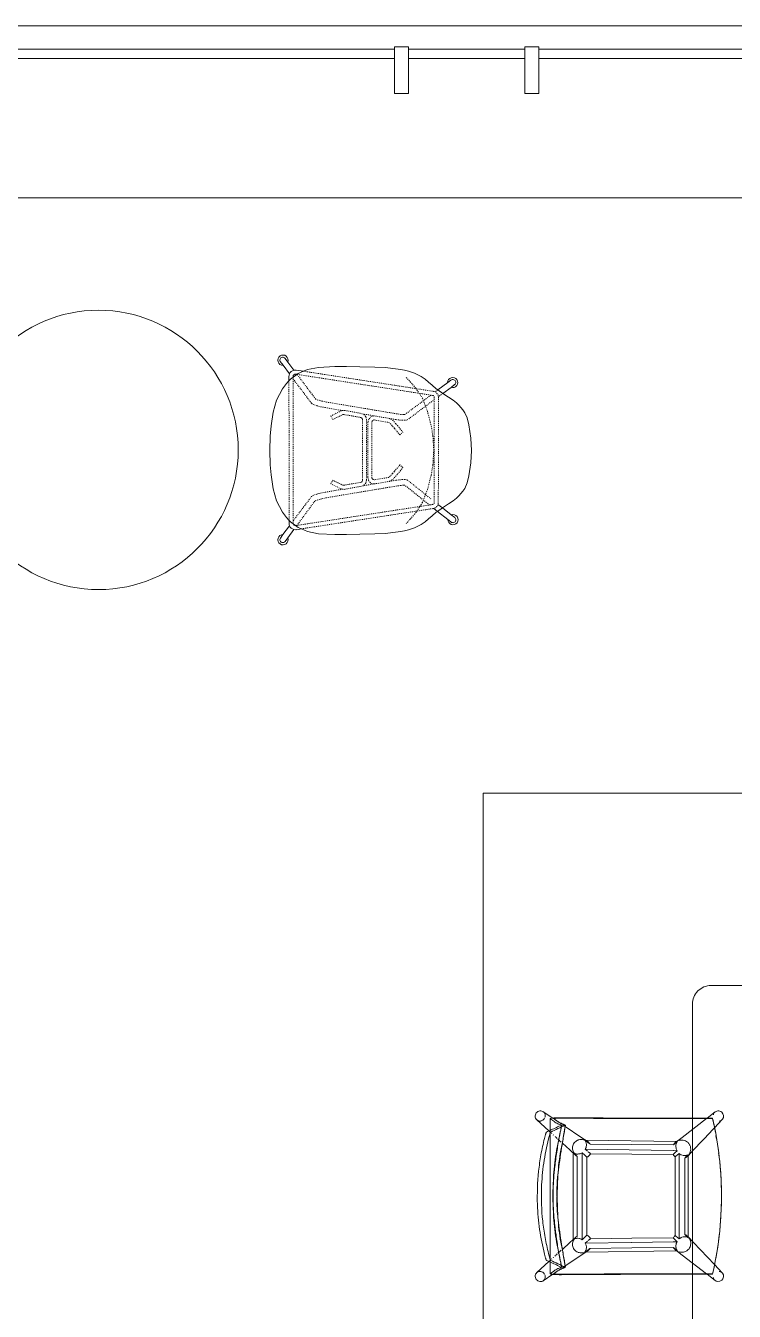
# Model space of a CAD drawing. Header units: inches. Extents: x -1180 to 2011, y -268 to 2143.
# Drawn here: x 75.3 to 151.4, y 2004.5 to 2142.6 of the extents above; entities that cross this region are included whole.
import ezdxf

# ---------------------------------------------------------------- set-up
doc = ezdxf.new("R2010")
doc.units = ezdxf.units.IN
doc.header["$MEASUREMENT"] = 0
doc.linetypes.add('Overhead', pattern=[0.15625, 0.09375, -0.0625])
for name, color, linetype, lineweight in [('A-GENM', 13, 'Continuous', 9), ('A-GLAZ-CURT', 52, 'Continuous', 9), ('A-GLAZ-CWMG', 51, 'Continuous', 13), ('A-WALL', 113, 'Continuous', 13), ('I-FURN', 30, 'Continuous', 9)]:
    doc.layers.add(name, color=color, linetype=linetype, lineweight=lineweight)

# ---------------------------------------------------------------- blocks, each defined once
blk = doc.blocks.new('System Panel - Glazed-4980341-6TH FLOOR POWER _ SIGNAL')
at = {"layer": 'A-GLAZ-CURT', "lineweight": 13}
for p, q in [((25.75, 1.75), (-25.75, 1.75)), ((-25.75, 1.75), (-25.75, 0.75)), ((25.75, 0.75), (25.75, 1.75)), ((-25.75, 0.75), (25.75, 0.75))]:
    blk.add_line(p, q, dxfattribs=at)
blk = doc.blocks.new('System Panel - Glazed-4980342-6TH FLOOR POWER _ SIGNAL')
at = {"layer": 'A-GLAZ-CURT', "lineweight": 13}
for p, q in [((6.25, 1.75), (-6.25, 1.75)), ((-6.25, 1.75), (-6.25, 0.75)), ((6.25, 0.75), (6.25, 1.75)), ((-6.25, 0.75), (6.25, 0.75))]:
    blk.add_line(p, q, dxfattribs=at)
blk = doc.blocks.new('Rectangular Mullion - 1_5_ x 2_5_ rectangular-4980335-6TH FLOOR POWER _ SIGNAL')
at = {"layer": 'A-GLAZ-CWMG', "lineweight": 20}
for p, q in [((-0.75, 3), (0.75, 3)), ((-0.75, -2), (-0.75, 3)), ((0.75, 3), (0.75, -2)), ((0.75, -2), (-0.75, -2))]:
    blk.add_line(p, q, dxfattribs=at)
blk = doc.blocks.new('HighTower_FourCast2_WOOD - HighTower_FourCast2_WOOD-V22-6TH FLOOR POWER _ SIGNAL')
at = {"layer": 'I-FURN'}
for p, q in [((-9.08, 8.78), (-8.39, 7.76)), ((-7.01, 8.16), (-8.2, 9.47)), ((-6.64, 8.53), (-6.21, 8.64)), ((6.21, 8.64), (6.64, 8.53)), ((8.2, 9.47), (7.01, 8.16)), ((8.39, 7.76), (9.08, 8.78)), ((-8.35, 7.69), (-8.31, 7.63)), ((-8.32, 8.04), (-7.07, 8.04)), ((-8.24, 7.54), (-8.21, 7.49)), ((-8.19, 7.45), (-8.14, 7.39)), ((-8.14, 7.38), (-8.07, 7.28)), ((-8.03, 7.21), (-7.99, 7.16)), ((-7.95, 7.09), (-7.89, 7)), ((-7.83, 6.92), (-7.78, 6.85)), ((-7.07, 8.04), (-6.89, 8.04)), ((-6.89, 8.02), (-7.01, 8.16)), ((-6.81, 8.04), (-6.76, 8.04)), ((-6.74, 7.86), (-6.78, 7.9)), ((-6.67, 8.04), (-6.01, 8.04)), ((-6.56, 7.66), (-6.61, 7.72)), ((-6.37, 7.46), (-6.43, 7.52)), ((-6.25, 7.32), (-6.34, 7.42)), ((-6.19, 7.26), (-6.24, 7.32)), ((-6, 7.05), (-6.13, 7.19)), ((-5.81, 6.84), (-5.96, 7.01)), ((-2.81, 7.14), (-2.53, 7.17)), ((-2.52, 7.17), (-2.25, 7.21)), ((-2.25, 7.62), (-2.32, 7.61)), ((2.32, 7.61), (2.25, 7.62)), ((2.25, 7.21), (2.52, 7.17)), ((2.53, 7.17), (2.81, 7.14)), ((5.96, 7.01), (5.81, 6.84)), ((6.13, 7.19), (5.99, 7.04)), ((6.24, 7.31), (6.19, 7.26)), ((6.33, 7.41), (6.25, 7.33)), ((6.42, 7.51), (6.37, 7.46)), ((6.61, 7.72), (6.56, 7.66)), ((6.78, 7.9), (6.74, 7.86)), ((6.76, 8.04), (6.81, 8.04)), ((6.95, 8.09), (6.89, 8.02)), ((6.89, 8.04), (6.95, 8.04)), ((7.01, 8.16), (6.96, 8.1)), ((6.97, 8.04), (7.07, 8.04)), ((7.07, 8.04), (8.32, 8.04)), ((7.78, 6.85), (7.83, 6.92)), ((7.89, 7), (7.95, 7.09)), ((7.99, 7.16), (8.03, 7.21)), ((8.07, 7.28), (8.14, 7.38)), ((8.14, 7.39), (8.19, 7.45)), ((8.21, 7.49), (8.24, 7.54)), ((8.31, 7.63), (8.35, 7.69)), ((-7.44, 6.83), (-7.63, 6.79)), ((-7.63, 6.39), (-7.63, 6.79)), ((-7.63, 6.79), (-7.63, 6.4)), ((-7.63, 6.62), (-7.49, 6.42)), ((-7.63, 6.39), (-7.36, 6.44)), ((-7.49, 6.42), (-6.37, 4.74)), ((-7.36, 6.44), (-7.1, 6.49)), ((-6.18, 6.65), (-6.01, 6.67)), ((-6, 6.68), (-5.53, 6.75)), ((-4.97, 5.91), (-5.71, 6.72)), ((-4.39, 5.28), (-4.97, 5.91)), ((-4.48, 5.36), (-4.67, 5.57)), ((4.67, 5.57), (-4.67, 5.57)), ((4.97, 5.91), (4.39, 5.28)), ((4.67, 5.57), (4.48, 5.36)), ((5.71, 6.72), (4.97, 5.91)), ((5.53, 6.75), (6.02, 6.67)), ((6.02, 6.67), (6.18, 6.65)), ((6.36, 4.73), (7.49, 6.42)), ((7.09, 6.49), (7.36, 6.44)), ((7.36, 6.44), (7.63, 6.39)), ((7.63, 6.79), (7.44, 6.83)), ((7.49, 6.42), (7.63, 6.62)), ((7.63, 6.79), (7.63, 6.39)), ((7.63, 6.4), (7.63, 6.79)), ((-6.37, 4.74), (-5.9, 4.05)), ((-6.02, 4.28), (-6.02, 4.22)), ((-6.02, 4.22), (-5.87, -5.55)), ((-4.97, -0.72), (-5.04, 4.27)), ((-5.04, 4.27), (-4.83, 4.01)), ((-4.67, 4.61), (4.67, 4.61)), ((-4.28, 5.13), (-4.44, 5.31)), ((-4.28, 5.13), (4.28, 5.13)), ((4.2, 4.08), (4.43, 4.34)), ((4.44, 5.31), (4.28, 5.13)), ((4.43, 4.34), (4.67, 4.61)), ((5.04, 4.27), (4.83, 4.01)), ((5.04, 4.27), (4.9, -5.18)), ((5.87, -5.55), (6.02, 4.22)), ((5.9, 4.05), (6.36, 4.73)), ((6.02, 4.22), (6.02, 4.28)), ((-5.61, 3.76), (-5.72, 3.91)), ((-4.77, 3.94), (-4.58, 3.7)), ((-4.57, 3.69), (-4.57, 3.7)), ((-4.57, 3.69), (-4.57, 3.69)), ((4.2, 4.08), (-4.2, 4.08)), ((4.57, 3.69), (4.57, 3.7)), ((4.57, 3.69), (4.57, 3.69)), ((4.77, 3.94), (4.58, 3.7)), ((5.61, 3.76), (5.72, 3.91)), ((-4.9, -5.18), (-4.97, -0.73)), ((-5.81, -5.46), (-6.32, -6.13)), ((-5.82, -5.57), (-5.69, -5.41)), ((-5.67, -5.38), (-5.51, -5.2)), ((-4.89, -5.61), (-4.9, -5.21)), ((-4.69, -5.39), (-4.89, -5.61)), ((-4.48, -5.18), (-4.69, -5.39)), ((-4.29, -5.46), (-4.58, -5.83)), ((-4.23, -5.39), (-4.29, -5.46)), ((-4.23, -5.39), (4.23, -5.39)), ((4.29, -5.46), (4.23, -5.39)), ((4.58, -5.83), (4.29, -5.46)), ((4.9, -5.22), (4.89, -5.61)), ((5.51, -5.2), (5.67, -5.38)), ((5.69, -5.41), (5.82, -5.57)), ((6.32, -6.13), (5.81, -5.46)), ((-6.32, -6.13), (-8.34, -8.77)), ((-5.87, -5.55), (-5.86, -5.62)), ((-5.86, -5.62), (-5.83, -5.57)), ((-4.98, -7.38), (-4.35, -6.78)), ((4.58, -5.83), (-4.58, -5.83)), ((-4.45, -6.8), (-4.36, -6.8)), ((-4.42, -6.76), (-4.27, -6.61)), ((-4.36, -6.8), (4.36, -6.8)), ((-4.26, -6.59), (-4.1, -6.42)), ((4.1, -6.42), (-4.1, -6.42)), ((4.1, -6.42), (4.26, -6.59)), ((4.27, -6.61), (4.42, -6.76)), ((4.35, -6.78), (4.98, -7.38)), ((4.36, -6.8), (4.45, -6.8)), ((5.83, -5.57), (5.86, -5.62)), ((5.86, -5.62), (5.87, -5.55)), ((8.34, -8.77), (6.32, -6.13)), ((-7.35, -9.62), (-4.98, -7.38)), ((4.98, -7.38), (6.92, -9.21)), ((-8.38, -8.82), (-9.06, -9.7)), ((-8.23, -10.45), (-7.35, -9.62)), ((6.95, -9.24), (7.36, -9.62)), ((7.36, -9.62), (8.23, -10.45)), ((9.06, -9.7), (8.38, -8.82))]:
    blk.add_line(p, q, dxfattribs=at)
at = {"layer": 'I-FURN', "flags": 128}
for points in [[(-8.2, 7.85), (-8.25, 7.93), (-8.3, 8.02)], [(-8.07, 7.26), (-8.03, 7.2), (-7.99, 7.14)], [(-8.02, 7.6), (-8.03, 7.61), (-8.04, 7.63)], [(-6.16, 8.2), (-6.4, 8.13), (-6.64, 8.07)], [(-6, 8.04), (-4.96, 8.04), (-1.6, 8.04), (1.77, 8.04), (5.14, 8.04), (6.67, 8.04)], [(6.64, 8.07), (6.4, 8.13), (6.16, 8.2)], [(7.99, 7.14), (8.03, 7.2), (8.07, 7.26)], [(8.04, 7.63), (8.03, 7.61), (8.02, 7.6)], [(8.3, 8.02), (8.25, 7.93), (8.2, 7.85)], [(-8.43, 6.8), (-8.42, 6.31), (-8.42, 5.82)], [(-8.37, 4.56), (-8.38, 5.67), (-8.39, 6.78)], [(-7.78, 6.75), (-7.76, 6.7), (-7.73, 6.65)], [(-7.63, 6.79), (-7.65, 6.85), (-7.67, 6.9)], [(-7.67, 6.49), (-7.65, 6.44), (-7.63, 6.39)], [(-7.1, 6.9), (-7.36, 6.85), (-7.43, 6.83)], [(7.43, 6.83), (7.36, 6.85), (7.1, 6.9)], [(7.67, 6.9), (7.65, 6.85), (7.63, 6.79)], [(7.63, 6.39), (7.65, 6.44), (7.67, 6.49)], [(7.73, 6.65), (7.76, 6.7), (7.78, 6.75)], [(8.39, 6.78), (8.38, 5.67), (8.37, 4.56)], [(8.42, 5.82), (8.42, 6.31), (8.43, 6.8)], [(-4.67, 4.61), (-4.43, 4.34), (-4.2, 4.08)], [(-5.51, -5.2), (-5.54, -0.73), (-5.6, 3.74)], [(-4.57, 3.7), (-4.51, -0.73), (-4.48, -5.18)], [(4.48, -5.18), (4.51, -0.73), (4.57, 3.7)], [(5.6, 3.74), (5.54, -0.73), (5.51, -5.2)], [(-8.37, -5.04), (-8.38, -7.23), (-8.38, -9.41)], [(-8.34, -9.42), (-8.34, -7.12), (-8.34, -4.82)], [(4.89, -5.61), (4.69, -5.39), (4.48, -5.18)], [(8.34, -4.82), (8.34, -7.12), (8.34, -9.42)], [(8.38, -9.41), (8.38, -7.23), (8.37, -5.04)], [(-8.38, -9.41), (-8.36, -9.42), (-8.34, -9.42)], [(8.34, -9.42), (8.36, -9.42), (8.38, -9.41)]]:
    blk.add_lwpolyline(points, dxfattribs=at)
at = {"layer": 'I-FURN'}
for centre, major_axis, ratio, start_param, end_param in [((-8.62, 9.1), (0.439, 0.344), 0.947149, 1.787116, 3.357913), ((-8.62, 9.1), (0.439, 0.344), 0.947149, 0.069681, 1.787116), ((-8.62, 9.1), (0.439, 0.344), 0.947149, 3.469511, 4.122795), ((-8.62, 9.1), (0.439, 0.344), 0.947149, 4.124246, 4.143311), ((-8.62, 9.1), (0.439, 0.344), 0.947149, 4.155803, 4.389319), ((-8.62, 9.1), (0.439, 0.344), 0.947149, 4.520502, 4.783198), ((-8.62, 9.1), (0.439, 0.344), 0.947149, 4.783793, 4.928709), ((-8.62, 9.1), (0.439, 0.344), 0.947149, 4.928709, 5.046715), ((-8.62, 9.1), (0.439, 0.344), 0.947149, 6.046547, 6.307172), ((-8.62, 9.1), (0.439, 0.344), 0.947149, 5.097771, 5.357497), ((-8.62, 9.1), (0.439, 0.344), 0.947149, 5.848213, 5.975551), ((-8.62, 9.1), (0.439, 0.344), 0.947149, 5.714107, 5.825887), ((-8.62, 9.1), (0.439, 0.344), 0.947149, 5.466999, 5.633159), ((8.62, 9.1), (-0.439, 0.344), 0.947149, 0.303196, 0.569078), ((8.62, 9.1), (-0.439, 0.344), 0.947149, 0.650026, 0.816187), ((8.62, 9.1), (-0.439, 0.344), 0.947149, 0.925688, 1.185415), ((8.62, 9.1), (-0.439, 0.344), 0.947149, 6.248744, 6.515204), ((8.62, 9.1), (-0.439, 0.344), 0.947149, 1.23647, 1.354476), ((8.62, 9.1), (-0.439, 0.344), 0.947149, 4.496069, 6.213504), ((8.62, 9.1), (-0.439, 0.344), 0.947149, 1.354476, 1.499392), ((8.62, 9.1), (-0.439, 0.344), 0.947149, 1.499987, 1.762684), ((8.62, 9.1), (-0.439, 0.344), 0.947149, 1.893867, 2.127389), ((8.62, 9.1), (-0.439, 0.344), 0.947149, 2.160387, 2.813707), ((8.62, 9.1), (-0.439, 0.344), 0.947149, 2.925272, 4.496069), ((-9.57, 4.67), (0, 12), 0.096525, 4.781809, 4.808675), ((1.15, -70.83), (0, 78.07), 0.766044, 0.125031, 0.13824), ((1.15, -70.83), (0, 78.07), 0.766044, 0.122762, 0.124699), ((-1.14, -70.8), (0, 78.04), 0.766044, 6.158451, 6.160402), ((-1.14, -70.8), (0, 78.04), 0.766044, 6.14492, 6.158125), ((9.57, 4.67), (0, 12), 0.096525, 1.474511, 1.501376), ((29.08, 512.25), (0, 531.37), 0.224951, 2.84353, 2.845954), ((-29.08, 512.25), (0, 531.37), 0.224951, 3.437231, 3.439655), ((-5.02, 4.51), (0.777, 0.608), 0.947149, 4.561036, 4.781248), ((5.02, 4.51), (-0.777, 0.608), 0.947149, 1.501937, 1.72215), ((-8.62, -10.05), (-0.415, 0.374), 0.955387, 6.139782, 7.710578), ((-8.62, -10.05), (-0.415, 0.374), 0.955387, 5.627878, 5.883578), ((8.62, -10.05), (0.415, 0.374), 0.955387, 0.385244, 0.655308), ((8.62, -10.05), (0.415, 0.374), 0.955387, 4.855792, 6.426589), ((-8.62, -10.05), (-0.415, 0.374), 0.955387, 1.427393, 2.998189), ((-8.62, -10.05), (-0.415, 0.374), 0.955387, 2.998189, 3.06524), ((-8.62, -10.05), (-0.415, 0.374), 0.955387, 3.07119, 3.263254), ((-8.62, -10.05), (-0.415, 0.374), 0.955387, 3.33339, 3.783587), ((8.62, -10.05), (0.415, 0.374), 0.955387, 2.499598, 2.948158), ((8.62, -10.05), (0.415, 0.374), 0.955387, 2.997254, 3.210886), ((8.62, -10.05), (0.415, 0.374), 0.955387, 3.217946, 3.284996), ((8.62, -10.05), (0.415, 0.374), 0.955387, 3.284996, 4.855792)]:
    blk.add_ellipse(centre, major_axis=major_axis, ratio=ratio, start_param=start_param, end_param=end_param, dxfattribs=at)
for points in [[(-6.89, 8.43), (-6.97, 8.26), (-7.13, 7.92), (-7.38, 7.37), (-7.55, 6.99), (-7.63, 6.79)], [(-6.89, 8.43), (-6.88, 8.43), (-6.87, 8.44), (-6.85, 8.46), (-6.81, 8.47), (-6.76, 8.49), (-6.7, 8.51), (-6.66, 8.52), (-6.64, 8.53)], [(6.64, 8.53), (6.66, 8.52), (6.7, 8.51), (6.76, 8.49), (6.81, 8.47), (6.85, 8.46), (6.87, 8.44), (6.88, 8.43), (6.89, 8.43)], [(7.63, 6.79), (7.55, 6.99), (7.38, 7.37), (7.13, 7.92), (6.97, 8.26), (6.89, 8.43)], [(-8.3, 8.02), (-8.31, 8.04), (-8.33, 8.04), (-8.35, 8), (-8.38, 7.89), (-8.4, 7.74), (-8.41, 7.54), (-8.42, 7.31), (-8.43, 7.06), (-8.43, 6.89), (-8.43, 6.8)], [(-8.39, 6.78), (-8.39, 6.83), (-8.39, 6.94), (-8.39, 7.11), (-8.38, 7.26), (-8.37, 7.39), (-8.36, 7.49), (-8.34, 7.56), (-8.33, 7.6), (-8.32, 7.6), (-8.31, 7.59)], [(-8.31, 7.59), (-8.27, 7.55), (-8.19, 7.44), (-8.11, 7.33), (-8.07, 7.26)], [(-8.04, 7.63), (-8.07, 7.66), (-8.12, 7.72), (-8.17, 7.8), (-8.2, 7.85)], [(-7.67, 6.9), (-7.71, 7.01), (-7.78, 7.21), (-7.9, 7.44), (-7.98, 7.56), (-8.02, 7.6)], [(-7.99, 7.14), (-7.95, 7.09), (-7.88, 6.97), (-7.82, 6.83), (-7.78, 6.75)], [(-7.63, 6.4), (-7.51, 6.67), (-7.26, 7.21), (-7.01, 7.72), (-6.89, 7.97)], [(-6.64, 8.07), (-6.66, 8.06), (-6.7, 8.05), (-6.76, 8.03), (-6.81, 8.02), (-6.85, 8), (-6.87, 7.98), (-6.88, 7.97), (-6.89, 7.97)], [(-5.53, 6.75), (-5.08, 6.83), (-4.17, 6.96), (-3.27, 7.08), (-2.81, 7.14)], [(-2.25, 7.2), (-2.7, 7.17), (-3.6, 7.1), (-4.49, 6.97), (-4.94, 6.88)], [(-4.92, 7.34), (-4.48, 7.42), (-3.59, 7.56), (-2.7, 7.63), (-2.25, 7.66)], [(-2.39, 7.6), (-2.72, 7.57), (-3.05, 7.54), (-3.38, 7.5)], [(-2.14, 7.63), (-2.15, 7.62), (-2.19, 7.62), (-2.23, 7.62), (-2.25, 7.62)], [(2.25, 7.2), (2.09, 7.2), (1.76, 7.22), (1.2, 7.25), (0.61, 7.26), (0, 7.27), (-0.61, 7.26), (-1.2, 7.25), (-1.76, 7.22), (-2.09, 7.2), (-2.25, 7.2)], [(-1.73, 7.26), (-1.72, 7.26), (-1.7, 7.26), (-1.68, 7.26)], [(-1.68, 7.26), (-1.52, 7.28), (-1.36, 7.29), (-1.19, 7.29)], [(-1.15, 7.3), (-0.97, 7.3), (-0.8, 7.31), (-0.62, 7.32)], [(-0.58, 7.32), (-0.4, 7.32), (-0.21, 7.32), (-0.02, 7.33)], [(0.03, 7.32), (0.21, 7.32), (0.4, 7.32), (0.58, 7.32)], [(0.62, 7.32), (0.8, 7.31), (0.97, 7.3), (1.14, 7.29)], [(1.19, 7.29), (1.36, 7.29), (1.52, 7.28), (1.68, 7.26)], [(1.68, 7.26), (1.7, 7.26), (1.71, 7.26), (1.73, 7.26)], [(1.77, 7.26), (1.84, 7.25), (1.91, 7.24), (1.97, 7.24)], [(1.97, 7.24), (2.07, 7.23), (2.16, 7.22), (2.25, 7.21)], [(2.19, 7.62), (2.17, 7.62), (2.15, 7.62), (2.14, 7.63)], [(2.25, 7.62), (2.23, 7.62), (2.21, 7.62), (2.19, 7.62)], [(2.25, 7.66), (2.7, 7.63), (3.59, 7.56), (4.48, 7.42), (4.92, 7.34)], [(4.94, 6.88), (4.49, 6.97), (3.6, 7.1), (2.7, 7.17), (2.25, 7.2)], [(7.1, 6.9), (6.58, 7.01), (5.53, 7.2), (3.96, 7.44), (2.91, 7.56), (2.39, 7.6)], [(2.81, 7.14), (3.27, 7.08), (4.17, 6.96), (5.08, 6.83), (5.53, 6.75)], [(6.89, 7.97), (6.88, 7.97), (6.87, 7.98), (6.85, 8), (6.81, 8.02), (6.76, 8.03), (6.7, 8.05), (6.66, 8.06), (6.64, 8.07)], [(6.89, 7.97), (7.01, 7.72), (7.26, 7.21), (7.51, 6.67), (7.63, 6.4)], [(8.02, 7.6), (7.98, 7.56), (7.9, 7.44), (7.78, 7.21), (7.71, 7.01), (7.67, 6.9)], [(7.78, 6.75), (7.82, 6.83), (7.88, 6.97), (7.95, 7.09), (7.99, 7.14)], [(8.2, 7.85), (8.17, 7.8), (8.12, 7.72), (8.07, 7.66), (8.04, 7.63)], [(8.07, 7.26), (8.11, 7.33), (8.19, 7.44), (8.27, 7.55), (8.31, 7.59)], [(8.43, 6.8), (8.43, 6.89), (8.43, 7.06), (8.42, 7.31), (8.41, 7.54), (8.4, 7.74), (8.38, 7.89), (8.35, 8), (8.33, 8.04), (8.31, 8.04), (8.3, 8.02)], [(8.31, 7.59), (8.32, 7.6), (8.33, 7.6), (8.34, 7.56), (8.36, 7.49), (8.37, 7.39), (8.38, 7.26), (8.39, 7.11), (8.39, 6.94), (8.39, 6.83), (8.39, 6.78)], [(-7.73, 6.65), (-7.72, 6.62), (-7.7, 6.57), (-7.68, 6.52), (-7.67, 6.49)], [(-4.94, 6.88), (-5.39, 6.79), (-6.29, 6.61), (-7.18, 6.47), (-7.63, 6.4)], [(-7.63, 6.79), (-7.57, 6.8), (-7.5, 6.82), (-7.44, 6.83)], [(-5.89, 5.28), (-5.84, 5.34), (-5.73, 5.45), (-5.52, 5.57), (-5.29, 5.63), (-5.05, 5.63), (-4.82, 5.58), (-4.61, 5.47), (-4.42, 5.32), (-4.32, 5.2), (-4.28, 5.13)], [(-4.67, 5.57), (-4.65, 5.54), (-4.63, 5.51), (-4.62, 5.48)], [(4.43, 5.32), (4.48, 5.37), (4.61, 5.47), (4.82, 5.58), (5.05, 5.63), (5.29, 5.63), (5.44, 5.59), (5.52, 5.56)], [(4.62, 5.48), (4.63, 5.51), (4.65, 5.54), (4.67, 5.57)], [(7.63, 6.4), (7.18, 6.47), (6.29, 6.61), (5.39, 6.79), (4.94, 6.88)], [(5.52, 5.56), (5.59, 5.53), (5.73, 5.45), (5.84, 5.34), (5.89, 5.28)], [(7.44, 6.83), (7.5, 6.82), (7.57, 6.8), (7.63, 6.79)], [(7.67, 6.49), (7.68, 6.52), (7.7, 6.57), (7.72, 6.62), (7.73, 6.65)], [(-8.42, 5.5), (-8.41, 3.82), (-8.39, 0.47), (-8.38, -2.89), (-8.37, -4.57)], [(-8.34, -4.82), (-8.33, -3.25), (-8.34, -0.12), (-8.36, 3), (-8.37, 4.56)], [(-6.02, 5.06), (-5.98, 5.14), (-5.94, 5.21), (-5.89, 5.28)], [(-4.54, 5.26), (-4.54, 5.24), (-4.53, 5.22), (-4.53, 5.19)], [(-4.53, 5.19), (-4.52, 5.15), (-4.52, 5.1), (-4.52, 5.06)], [(4.28, 5.13), (4.32, 5.2), (4.37, 5.26), (4.43, 5.32)], [(8.37, 4.56), (8.36, 3), (8.34, -0.12), (8.33, -3.25), (8.34, -4.82)], [(8.37, -4.57), (8.38, -2.89), (8.39, 0.47), (8.41, 3.82), (8.42, 5.5)], [(-4.39, 3.81), (-4.42, 3.79), (-4.48, 3.76), (-4.54, 3.72), (-4.57, 3.7)], [(-4.3, 3.92), (-4.31, 3.9), (-4.34, 3.86), (-4.38, 3.83), (-4.39, 3.81)], [(-4.2, 4.08), (-4.21, 4.05), (-4.24, 4), (-4.28, 3.95), (-4.3, 3.92)], [(4.3, 3.92), (4.28, 3.95), (4.24, 4), (4.21, 4.05), (4.2, 4.08)], [(4.34, 3.86), (4.33, 3.88), (4.31, 3.9), (4.3, 3.92)], [(4.39, 3.81), (4.38, 3.83), (4.36, 3.85), (4.34, 3.86)], [(4.57, 3.7), (4.54, 3.72), (4.48, 3.76), (4.42, 3.79), (4.39, 3.81)], [(-8.37, -4.57), (-8.37, -4.65), (-8.37, -4.81), (-8.37, -4.96), (-8.37, -5.04)], [(-5.97, -5.77), (-5.95, -5.69), (-5.87, -5.54), (-5.71, -5.34), (-5.58, -5.24), (-5.51, -5.2)], [(-5.28, -5.47), (-5.35, -5.47), (-5.42, -5.47), (-5.48, -5.48)], [(-4.89, -5.61), (-4.95, -5.57), (-5.07, -5.51), (-5.21, -5.48), (-5.28, -5.47)], [(-4.48, -5.18), (-4.44, -5.2), (-4.35, -5.27), (-4.27, -5.34), (-4.23, -5.39)], [(4.23, -5.39), (4.27, -5.34), (4.35, -5.27), (4.44, -5.2), (4.48, -5.18)], [(5.48, -5.48), (5.38, -5.46), (5.17, -5.47), (4.98, -5.55), (4.89, -5.61)], [(8.37, -5.04), (8.37, -4.96), (8.37, -4.81), (8.37, -4.65), (8.37, -4.57)], [(-5.81, -5.58), (-5.83, -5.59), (-5.85, -5.6), (-5.86, -5.62)], [(5.86, -5.62), (5.85, -5.6), (5.83, -5.59), (5.81, -5.58)], [(-8.34, -9.42), (-7.75, -9.56), (-7.15, -9.67), (-6.54, -9.78)], [(6.54, -9.79), (7.15, -9.68), (7.75, -9.56), (8.34, -9.42)], [(-6.52, -9.79), (-5.91, -9.9), (-5.3, -9.99), (-4.69, -10.06)], [(-4.67, -10.07), (-4.05, -10.15), (-3.44, -10.21), (-2.82, -10.25)], [(-2.81, -10.26), (-2.19, -10.31), (-1.56, -10.33), (-0.94, -10.35)], [(-0.94, -10.35), (-0.31, -10.37), (0.31, -10.38), (0.94, -10.37)], [(0.94, -10.35), (1.56, -10.34), (2.19, -10.32), (2.81, -10.27)], [(4.69, -10.07), (5.3, -9.99), (5.91, -9.89), (6.51, -9.77)]]:
    blk.add_open_spline(points, degree=3, dxfattribs=at)
for points, knots in [([(-6.21, 8.64), (-5.34, 8.86), (-3.58, 9.21), (-0.6, 9.47), (2.09, 9.37), (4.46, 9.04), (5.63, 8.79), (6.21, 8.64)], [-1, -1, -1, -1, -0.785714, -0.571429, -0.285714, -0.142857, 0, 0, 0, 0]), ([(6.16, 8.2), (5.29, 8.42), (3.55, 8.77), (0.59, 9.03), (-2.08, 8.94), (-4.43, 8.6), (-5.58, 8.34), (-6.16, 8.2)], [-1, -1, -1, -1, -0.785714, -0.571429, -0.285714, -0.142857, 0, 0, 0, 0]), ([(-7.43, 6.83), (-7.05, 6.9), (-6.21, 7.06), (-5.37, 7.24), (-4.92, 7.34)], [0.0731787, 0.0731787, 0.0731787, 0.0731787, 0.5, 1, 1, 1, 1]), ([(-3.41, 7.5), (-3.59, 7.47), (-4.3, 7.39), (-5.54, 7.2), (-6.58, 7.01), (-7.1, 6.9)], [0.2166657, 0.2166657, 0.2166657, 0.2166657, 0.3333333, 0.6666667, 1, 1, 1, 1]), ([(-2.25, 7.66), (-2.09, 7.67), (-1.76, 7.68), (-1.2, 7.71), (-0.61, 7.73), (0.2, 7.74), (1.02, 7.72), (1.76, 7.68), (2.09, 7.67), (2.25, 7.66)], [0, 0, 0, 0, 0.125, 0.25, 0.375, 0.5, 0.75, 0.875, 1, 1, 1, 1]), ([(-2.25, 7.21), (-2.16, 7.22), (-2.01, 7.23), (-1.84, 7.25), (-1.77, 7.26)], [0, 0, 0, 0, 0.5, 0.8483312, 0.8483312, 0.8483312, 0.8483312]), ([(2.14, 7.63), (1.96, 7.64), (1.59, 7.67), (0.77, 7.71), (-0.22, 7.72), (-1.3, 7.69), (-1.88, 7.65), (-2.14, 7.63)], [0, 0, 0, 0, 0.142857, 0.285714, 0.571429, 0.785714, 1, 1, 1, 1]), ([(4.92, 7.34), (5.37, 7.24), (6.21, 7.06), (7.05, 6.9), (7.43, 6.83)], [0, 0, 0, 0, 0.5, 0.9268213, 0.9268213, 0.9268213, 0.9268213]), ([(-6.09, 4.57), (-6.1, 4.66), (-6.09, 4.81), (-6.06, 4.97), (-6.03, 5.04)], [-0.4285714, -0.4285714, -0.4285714, -0.4285714, -0.2857143, -0.1556001, -0.1556001, -0.1556001, -0.1556001]), ([(-5.62, 3.75), (-5.66, 3.79), (-5.75, 3.86), (-5.91, 4.04), (-6.04, 4.28), (-6.08, 4.48), (-6.09, 4.56)], [-0.9856761, -0.9856761, -0.9856761, -0.9856761, -0.8928571, -0.7857143, -0.5714286, -0.4383633, -0.4383633, -0.4383633, -0.4383633]), ([(-6.02, 4.31), (-5.96, 4.27), (-5.84, 4.2), (-5.66, 4.15), (-5.48, 4.13), (-5.33, 4.15), (-5.18, 4.2), (-5.09, 4.24), (-5.04, 4.27)], [0, 0, 0, 0, 0.2, 0.4, 0.55, 0.7, 0.85, 1, 1, 1, 1]), ([(-4.53, 4.98), (-4.54, 4.91), (-4.57, 4.78), (-4.63, 4.66), (-4.67, 4.61)], [-0.3899544, -0.3899544, -0.3899544, -0.3899544, -0.2, 0, 0, 0, 0]), ([(-4.61, 5.47), (-4.61, 5.46), (-4.58, 5.4), (-4.56, 5.34), (-4.55, 5.28), (-4.54, 5.28)], [-0.8808434, -0.8808434, -0.8808434, -0.8808434, -0.85, -0.7, -0.689707, -0.689707, -0.689707, -0.689707]), ([(4.52, 5.06), (4.52, 5.1), (4.53, 5.17), (4.53, 5.24), (4.54, 5.27)], [-0.5318915, -0.5318915, -0.5318915, -0.5318915, -0.4, -0.3268087, -0.3268087, -0.3268087, -0.3268087]), ([(4.67, 4.61), (4.64, 4.65), (4.59, 4.74), (4.55, 4.87), (4.53, 4.95), (4.53, 4.98)], [-1, -1, -1, -1, -0.85, -0.7, -0.6100784, -0.6100784, -0.6100784, -0.6100784]), ([(4.54, 5.28), (4.55, 5.32), (4.57, 5.38), (4.6, 5.44), (4.61, 5.46)], [-0.3103054, -0.3103054, -0.3103054, -0.3103054, -0.2, -0.1191569, -0.1191569, -0.1191569, -0.1191569]), ([(6.02, 4.31), (5.98, 4.28), (5.89, 4.23), (5.74, 4.17), (5.59, 4.14), (5.41, 4.14), (5.23, 4.17), (5.1, 4.23), (5.04, 4.27)], [-1, -1, -1, -1, -0.85, -0.7, -0.55, -0.4, -0.2, 0, 0, 0, 0]), ([(6.09, 4.56), (6.07, 4.4), (5.99, 4.16), (5.8, 3.9), (5.68, 3.8), (5.62, 3.75)], [-0.5617294, -0.5617294, -0.5617294, -0.5617294, -0.2857143, -0.1428571, -0.0143521, -0.0143521, -0.0143521, -0.0143521]), ([(5.89, 5.28), (5.93, 5.23), (5.97, 5.16), (6.01, 5.08), (6.02, 5.06)], [-1, -1, -1, -1, -0.8928571, -0.8571429, -0.8571429, -0.8571429, -0.8571429]), ([(6.03, 5.04), (6.03, 5.04), (6.04, 5.01), (6.07, 4.91), (6.1, 4.76), (6.1, 4.63), (6.09, 4.57)], [-0.8445226, -0.8445226, -0.8445226, -0.8445226, -0.8392857, -0.7857143, -0.6785714, -0.5714286, -0.5714286, -0.5714286, -0.5714286]), ([(-5.51, -5.48), (-5.54, -5.48), (-5.59, -5.5), (-5.65, -5.51), (-5.68, -5.52)], [0.6262409, 0.6262409, 0.6262409, 0.6262409, 0.7, 0.8, 0.8, 0.8, 0.8]), ([(5.51, -5.2), (5.57, -5.23), (5.67, -5.3), (5.84, -5.49), (5.93, -5.65), (5.97, -5.77)], [-1, -1, -1, -1, -0.8928571, -0.7857143, -0.5714286, -0.5714286, -0.5714286, -0.5714286]), ([(5.8, -5.58), (5.76, -5.56), (5.67, -5.51), (5.57, -5.49), (5.51, -5.48)], [0.0780032, 0.0780032, 0.0780032, 0.0780032, 0.2, 0.3737591, 0.3737591, 0.3737591, 0.3737591]), ([(-5.81, -6.72), (-5.85, -6.67), (-5.92, -6.57), (-5.99, -6.39), (-6.03, -6.21), (-6.03, -6.01), (-6, -5.88), (-5.98, -5.81)], [-1, -1, -1, -1, -0.8928571, -0.7857143, -0.6785714, -0.5714286, -0.4528012, -0.4528012, -0.4528012, -0.4528012]), ([(-4.1, -6.42), (-4.14, -6.51), (-4.23, -6.67), (-4.45, -6.88), (-4.7, -7.02), (-4.97, -7.07), (-5.22, -7.07), (-5.44, -7), (-5.65, -6.89), (-5.76, -6.78), (-5.81, -6.72)], [-1, -1, -1, -1, -0.861111, -0.722222, -0.583333, -0.444444, -0.333333, -0.222222, -0.111111, 0, 0, 0, 0]), ([(-5.68, -5.52), (-5.7, -5.53), (-5.74, -5.55), (-5.77, -5.57), (-5.8, -5.58)], [0.8, 0.8, 0.8, 0.8, 0.85, 0.9219968, 0.9219968, 0.9219968, 0.9219968]), ([(-4.58, -5.83), (-4.51, -5.91), (-4.45, -6.02), (-4.41, -6.13), (-4.4, -6.15)], [-1, -1, -1, -1, -0.7, -0.6407238, -0.6407238, -0.6407238, -0.6407238]), ([(-4.37, -6.54), (-4.37, -6.56), (-4.39, -6.63), (-4.41, -6.7), (-4.43, -6.75)], [-0.2583266, -0.2583266, -0.2583266, -0.2583266, -0.2, -0.0477457, -0.0477457, -0.0477457, -0.0477457]), ([(-4.38, -6.23), (-4.37, -6.28), (-4.36, -6.38), (-4.36, -6.48), (-4.36, -6.52)], [-0.5642228, -0.5642228, -0.5642228, -0.5642228, -0.4, -0.2839714, -0.2839714, -0.2839714, -0.2839714]), ([(5.81, -6.72), (5.74, -6.8), (5.64, -6.89), (5.47, -6.99), (5.29, -7.05), (5.04, -7.08), (4.7, -7.02), (4.41, -6.86), (4.2, -6.63), (4.13, -6.49), (4.1, -6.42)], [-1, -1, -1, -1, -0.861111, -0.791667, -0.722222, -0.583333, -0.444444, -0.222222, -0.111111, 0, 0, 0, 0]), ([(4.37, -6.52), (4.37, -6.51), (4.36, -6.42), (4.36, -6.32), (4.38, -6.23)], [-0.7160286, -0.7160286, -0.7160286, -0.7160286, -0.7, -0.4357772, -0.4357772, -0.4357772, -0.4357772]), ([(4.43, -6.75), (4.42, -6.72), (4.39, -6.65), (4.38, -6.58), (4.37, -6.54)], [-0.9522543, -0.9522543, -0.9522543, -0.9522543, -0.85, -0.7416734, -0.7416734, -0.7416734, -0.7416734]), ([(4.4, -6.15), (4.42, -6.1), (4.46, -5.99), (4.53, -5.88), (4.58, -5.83)], [-0.3592762, -0.3592762, -0.3592762, -0.3592762, -0.2, 0, 0, 0, 0]), ([(5.99, -5.81), (6, -5.88), (6.03, -6.03), (6.02, -6.27), (5.95, -6.51), (5.86, -6.65), (5.81, -6.72)], [-0.5469395, -0.5469395, -0.5469395, -0.5469395, -0.4285714, -0.2857143, -0.1428571, 0, 0, 0, 0]), ([(8.34, -9.42), (5.92, -9.98), (1.88, -10.49), (-3.75, -10.27), (-6.83, -9.77), (-8.34, -9.42)], [0, 0, 0, 0, 0.444444, 0.722222, 1, 1, 1, 1]), ([(2.82, -10.26), (3.13, -10.23), (3.75, -10.19), (4.36, -10.1), (4.66, -10.05)], [0.6666667, 0.6666667, 0.6666667, 0.6666667, 0.7222222, 0.7765604, 0.7765604, 0.7765604, 0.7765604])]:
    blk.add_open_spline(points, degree=3, knots=knots, dxfattribs=at)
blk = doc.blocks.new('HermanMiller_Collection_Eames_UpholsteredMoldedStool - Plastic - Bar Height-5347301-6TH FLOOR POWER _ SIGNAL')
at = {"layer": 'I-FURN'}
for p, q in [((8.74, 9.83), (8.46, 9.45)), ((-5.87, 8.02), (-5.15, 8.38)), ((-5.15, 8.38), (-4.52, 8.58)), ((-4.52, 8.58), (-4.07, 8.69)), ((-4.07, 8.69), (-3.41, 8.81)), ((-3.41, 8.81), (-2.83, 8.88)), ((-2.83, 8.88), (-2.04, 8.97)), ((-2.04, 8.97), (-0.9, 9.03)), ((-0.9, 9.03), (0.73, 9.06)), ((0.73, 9.06), (2.15, 9.08)), ((2.15, 9.08), (3.4, 9.09)), ((3.4, 9.09), (5.15, 9)), ((5.15, 9), (6.34, 8.75)), ((6.34, 8.75), (6.99, 8.48)), ((6.99, 8.48), (7.53, 8.57)), ((7.34, 8.34), (6.99, 8.48)), ((8.17, 7.73), (7.34, 8.34)), ((7.8, 8.55), (8.46, 9.45)), ((8.97, 9.1), (8.26, 8.15)), ((8.97, 9.1), (9.24, 9.47)), ((-9.47, 7.27), (-9.1, 6.97)), ((-8.15, 6.23), (-9.1, 6.97)), ((-8.73, 7.47), (-9.07, 7.74)), ((-8.73, 7.47), (-7.63, 6.6)), ((-7.49, 6.7), (-7.04, 7.07)), ((-7.04, 7.07), (-6.67, 7.39)), ((-6.67, 7.39), (-6.29, 7.72)), ((-6.29, 7.72), (-5.87, 8.02)), ((8.31, 7.57), (8.17, 7.73)), ((8.31, 7.89), (8.31, 7.57)), ((8.31, 7.57), (8.6, 7.27)), ((8.6, 7.27), (9.04, 6.69)), ((-9.29, 5.46), (-8.8, 5.8)), ((-8.8, 5.8), (-8.15, 6.23)), ((-8.15, 6.23), (-7.63, 6.6)), ((-8.15, 6.23), (-7.67, 5.85)), ((-7.63, 6.6), (-7.49, 6.7)), ((-7.63, 6.6), (-7.23, 6.28)), ((9.04, 6.69), (9.66, 5.47)), ((-10.54, 4.13), (-10.33, 4.45)), ((-10.33, 4.45), (-10.14, 4.7)), ((-10.14, 4.7), (-9.9, 4.95)), ((-9.9, 4.95), (-9.65, 5.19)), ((-9.65, 5.19), (-9.29, 5.46)), ((9.66, 5.47), (10.03, 4.19)), ((10.03, 4.19), (10.25, 2.69)), ((-11.21, 1.4), (-11, 2.8)), ((-11, 2.8), (-10.8, 3.55)), ((-10.8, 3.55), (-10.54, 4.13)), ((-11.26, 0.06), (-11.21, 1.4)), ((10.25, 2.69), (10.34, 1.61)), ((10.34, 1.61), (10.38, 0.06)), ((-11.21, -1.27), (-11.26, 0.06)), ((10.38, 0.06), (10.34, -1.48)), ((-11, -2.68), (-11.21, -1.27)), ((-10.8, -3.43), (-11, -2.68)), ((10.25, -2.57), (10.03, -4.07)), ((10.34, -1.48), (10.25, -2.57)), ((-10.54, -4), (-10.8, -3.43)), ((-10.33, -4.32), (-10.54, -4)), ((10.03, -4.07), (9.66, -5.35)), ((-10.14, -4.57), (-10.33, -4.32)), ((-9.9, -4.82), (-10.14, -4.57)), ((-9.65, -5.07), (-9.9, -4.82)), ((-9.29, -5.33), (-9.65, -5.07)), ((-8.8, -5.68), (-9.29, -5.33)), ((9.66, -5.35), (9.04, -6.56)), ((-9.46, -7.01), (-9.08, -6.72)), ((-9.08, -6.72), (-8.2, -6.07)), ((-8.2, -6.07), (-8.8, -5.68)), ((-7.66, -6.45), (-8.72, -7.23)), ((-8.2, -6.07), (-7.66, -6.45)), ((-7.49, -6.57), (-7.66, -6.45)), ((-7.04, -6.94), (-7.49, -6.57)), ((9.04, -6.56), (8.6, -7.15)), ((-9.06, -7.48), (-8.72, -7.23)), ((-6.67, -7.26), (-7.04, -6.94)), ((-6.29, -7.59), (-6.67, -7.26)), ((-5.87, -7.9), (-6.29, -7.59)), ((-5.15, -8.26), (-5.87, -7.9)), ((-4.52, -8.46), (-5.15, -8.26)), ((6.76, -8.45), (7.34, -8.21)), ((7.34, -8.21), (8.17, -7.6)), ((7.47, -8.12), (7.61, -8.14)), ((7.89, -7.81), (7.89, -7.9)), ((8.17, -7.6), (8.33, -7.43)), ((8.27, -8.16), (8.96, -9.09)), ((8.6, -7.15), (8.33, -7.43)), ((8.33, -7.43), (8.33, -7.9)), ((-4.07, -8.56), (-4.52, -8.46)), ((-3.41, -8.69), (-4.07, -8.56)), ((-2.83, -8.75), (-3.41, -8.69)), ((-2.04, -8.85), (-2.83, -8.75)), ((-0.9, -8.9), (-2.04, -8.85)), ((0.73, -8.94), (-0.9, -8.9)), ((2.15, -8.95), (0.73, -8.94)), ((3.4, -8.96), (2.15, -8.95)), ((5.15, -8.87), (3.4, -8.96)), ((6.34, -8.63), (5.15, -8.87)), ((6.76, -8.45), (6.34, -8.63)), ((7.54, -8.57), (6.76, -8.45)), ((8.45, -9.44), (7.8, -8.56)), ((8.45, -9.44), (8.74, -9.83)), ((8.96, -9.09), (9.26, -9.49))]:
    blk.add_line(p, q, dxfattribs=at)
at = {"layer": 'I-FURN', "linetype": 'Overhead'}
for p, q in [((6.99, 8.48), (-7.14, 6.3)), ((7.6, 8.13), (-7.07, 5.87)), ((-5.31, 6.73), (-4.69, 7.43)), ((-4.69, 7.43), (-4.26, 7.91)), ((5.55, 5.49), (7.47, 8.11)), ((7.87, 7.61), (5.91, 5.01)), ((7.87, 7.89), (7.89, -7.81)), ((8.31, 7.57), (8.33, -7.43)), ((-7.71, 5.63), (-7.72, -5.63)), ((-7.27, 5.63), (-7.28, -5.63)), ((-6.77, 5.92), (-4.11, 3.79)), ((-6.55, 4.24), (-6, 5.65)), ((-6, 5.65), (-5.31, 6.73)), ((-6.95, 2.68), (-6.55, 4.24)), ((-4.37, 3.22), (-6.9, 5.25)), ((-3.28, 3.87), (4.31, 5.14)), ((0.67, 3.93), (2.38, 4.24)), ((2.38, 4.24), (2.54, 4.22)), ((4.42, 4.54), (2.54, 4.22)), ((2.54, 4.22), (2.72, 4.2)), ((2.72, 4.2), (3.83, 3.64)), ((4.31, 5.14), (4.8, 5.25)), ((4.92, 4.63), (4.42, 4.54)), ((4.8, 5.25), (5.22, 5.36)), ((5.34, 4.75), (4.92, 4.63)), ((5.22, 5.36), (5.43, 5.43)), ((5.6, 4.84), (5.34, 4.75)), ((5.43, 5.43), (5.55, 5.49)), ((5.75, 4.91), (5.6, 4.84)), ((5.91, 5.01), (5.75, 4.91)), ((-4.21, 3.19), (-4.37, 3.22)), ((-4.05, 3.18), (-4.21, 3.19)), ((-4.11, 3.79), (-4.08, 3.79)), ((-4.08, 3.79), (-3.96, 3.79)), ((-3.85, 3.18), (-4.05, 3.18)), ((-3.96, 3.79), (-3.66, 3.82)), ((-3.54, 3.21), (-3.85, 3.18)), ((-3.66, 3.82), (-3.28, 3.87)), ((-3.16, 3.26), (-3.54, 3.21)), ((-3.13, 2.81), (-3.35, 2.58)), ((-2.45, 3.38), (-3.16, 3.26)), ((-2.85, 3.15), (-3.13, 2.81)), ((-2.45, 3.38), (-2.85, 3.15)), ((-2.79, 2.54), (-2.55, 2.83)), ((-2.55, 2.83), (-2.37, 2.95)), ((-0.82, 3.66), (-2.45, 3.38)), ((-2.37, 2.95), (-0.82, 3.22)), ((-0.48, 3.57), (-0.82, 3.66)), ((-0.82, 3.22), (-0.7, 3.19)), ((0.43, 3.87), (-0.8, 3.66)), ((-0.7, 3.19), (-0.61, 3.1)), ((-0.61, 3.1), (-0.58, 2.98)), ((-0.58, 2.98), (-0.58, -2.98)), ((-0.23, 3.31), (-0.48, 3.57)), ((-0.15, 2.98), (-0.23, 3.31)), ((-0.15, -2.98), (-0.15, 2.98)), ((0, 3.25), (0.08, 3.57)), ((0, -3.25), (0, 3.25)), ((0.08, 3.57), (0.33, 3.84)), ((0.33, 3.84), (0.67, 3.93)), ((0.47, 3.37), (0.44, 3.25)), ((0.44, 3.25), (0.44, -3.25)), ((0.55, 3.46), (0.47, 3.37)), ((0.67, 3.49), (0.55, 3.46)), ((2.44, 3.8), (0.67, 3.49)), ((2.55, 3.79), (2.44, 3.8)), ((3.64, 3.25), (2.55, 3.79)), ((3.83, 3.64), (3.64, 3.25)), ((-7.22, 0.06), (-7.13, 1.61)), ((-7.13, 1.61), (-6.95, 2.68)), ((-3.35, 2.58), (-3.91, 1.9)), ((-3.91, 1.9), (-3.58, 1.62)), ((-3.58, 1.62), (-3, 2.3)), ((-3, 2.3), (-2.79, 2.54)), ((-7.13, -1.49), (-7.22, 0.06)), ((-6.95, -2.56), (-7.13, -1.49)), ((-6.55, -4.13), (-6.95, -2.56)), ((-3.58, -1.62), (-3.91, -1.9)), ((-3.91, -1.9), (-3.35, -2.58)), ((-3, -2.3), (-3.58, -1.62)), ((-3.35, -2.58), (-3.13, -2.81)), ((-2.79, -2.54), (-3, -2.3)), ((-2.55, -2.83), (-2.79, -2.54)), ((-4.37, -3.22), (-7.28, -5.4)), ((-6.91, -5.88), (-4.11, -3.79)), ((-6, -5.54), (-6.55, -4.13)), ((-4.21, -3.19), (-4.37, -3.22)), ((-4.05, -3.18), (-4.21, -3.19)), ((-4.11, -3.79), (-4.08, -3.79)), ((-4.08, -3.79), (-3.96, -3.79)), ((-3.85, -3.18), (-4.05, -3.18)), ((-3.96, -3.79), (-3.66, -3.82)), ((-3.54, -3.21), (-3.85, -3.18)), ((-3.66, -3.82), (-3.28, -3.87)), ((-3.16, -3.26), (-3.54, -3.21)), ((-3.28, -3.87), (4.31, -5.14)), ((-2.45, -3.38), (-3.16, -3.26)), ((-3.13, -2.81), (-2.85, -3.15)), ((-2.85, -3.15), (-2.45, -3.38)), ((-2.37, -2.95), (-2.55, -2.83)), ((-2.45, -3.38), (-0.82, -3.66)), ((-0.82, -3.22), (-2.37, -2.95)), ((-0.7, -3.19), (-0.82, -3.22)), ((-0.82, -3.66), (-0.48, -3.57)), ((0.43, -3.87), (-0.8, -3.66)), ((-0.61, -3.1), (-0.7, -3.19)), ((-0.58, -2.98), (-0.61, -3.1)), ((-0.48, -3.57), (-0.23, -3.31)), ((-0.23, -3.31), (-0.15, -2.98)), ((0, -3.25), (0.08, -3.57)), ((0.08, -3.57), (0.33, -3.84)), ((0.33, -3.84), (0.67, -3.93)), ((0.47, -3.37), (0.44, -3.25)), ((0.55, -3.46), (0.47, -3.37)), ((0.67, -3.49), (0.55, -3.46)), ((2.44, -3.8), (0.67, -3.49)), ((0.67, -3.93), (2.38, -4.24)), ((2.55, -3.79), (2.44, -3.8)), ((3.64, -3.25), (2.55, -3.79)), ((2.72, -4.2), (3.83, -3.64)), ((3.83, -3.64), (3.64, -3.25)), ((2.38, -4.24), (2.72, -4.2)), ((4.42, -4.54), (2.56, -4.22)), ((4.31, -5.14), (4.8, -5.25)), ((4.92, -4.63), (4.42, -4.54)), ((4.8, -5.25), (5.22, -5.36)), ((5.34, -4.75), (4.92, -4.63)), ((5.22, -5.36), (5.43, -5.43)), ((5.6, -4.84), (5.34, -4.75)), ((5.43, -5.43), (5.46, -5.45)), ((5.46, -5.45), (7.45, -8.11)), ((5.75, -4.91), (5.6, -4.84)), ((5.91, -5.01), (5.75, -4.91)), ((7.89, -7.64), (5.91, -5.01)), ((-8.2, -6.07), (-7.72, -5.71)), ((-7.66, -6.45), (-7.36, -6.23)), ((6.76, -8.45), (-7.15, -6.3)), ((-7.08, -5.86), (7.45, -8.11)), ((-5.31, -6.61), (-6, -5.54)), ((-4.69, -7.32), (-5.31, -6.61)), ((-4.26, -7.79), (-4.69, -7.32))]:
    blk.add_line(p, q, dxfattribs=at)
at = {"layer": 'I-FURN'}
for centre, radius, start, end in [((8.97, 9.65), 0.553, 269.5112, 201.5904), ((8.99, 9.65), 0.31, 323.2637, 144.7045), ((7.63, 7.89), 0.68, 75.7696, 98.8366), ((7.63, 7.89), 0.68, 21.8173, 75.7696), ((-9.28, 7.49), 0.547, 357.2068, 288.5724), ((-9.28, 7.51), 0.309, 47.3638, 231.7298), ((7.63, 7.89), 0.24, 0, 98.8697), ((7.63, 7.89), 0.68, 0, 21.8173), ((-9.26, -7.24), 0.547, 69.9273, 0.9914), ((-9.27, -7.25), 0.309, 128.2698, 312.6357), ((7.65, -7.9), 0.24, 261.1929, 359.9996), ((7.65, -7.9), 0.68, 282.904, 337.2458), ((7.65, -7.9), 0.68, 337.2458, 359.9996), ((7.65, -7.9), 0.68, 261.163, 282.904), ((8.97, -9.64), 0.553, 158.8402, 90.7423), ((8.99, -9.64), 0.31, 216.2286, 41.7247)]:
    blk.add_arc(centre, radius, start, end, dxfattribs=at)
at = {"layer": 'I-FURN', "linetype": 'Overhead'}
for centre, radius, start, end in [((-7.03, 5.63), 0.68, 98.7756, 179.9504), ((-7.03, 5.63), 0.24, 98.7767, 179.9504), ((-7.04, -5.63), 0.679, 179.9504, 261.1945), ((-7.04, -5.63), 0.24, 181.0802, 261.1941)]:
    blk.add_arc(centre, radius, start, end, dxfattribs=at)
blk = doc.blocks.new('Steelcase Coalesse - Montara650 - Table - Cafe Height - Round - Counter Height - 30__ Diameter-5519803-6TH FLOOR POWER _ SIGNAL')
at = {"layer": 'I-FURN'}
blk.add_circle((0, 0), 15, dxfattribs=at)
blk = doc.blocks.new('Steelcase Coalesse - Potrero415 - Table - Work Height - Rectangular - 60__ D x 108__ W-5724854-6TH FLOOR POWER _ SIGNAL')
at = {"layer": 'I-FURN'}
for p, q in [((58, 30), (-46, 30)), ((-48, 28), (-48, -28)), ((60, -28), (60, 28)), ((-46, -30), (58, -30))]:
    blk.add_line(p, q, dxfattribs=at)
for centre, start, end in [((-46, 28), 90, 180), ((58, 28), 360, 90), ((-46, -28), 180, 270), ((58, -28), 270, 0)]:
    blk.add_arc(centre, 2, start, end, dxfattribs=at)
blk = doc.blocks.new('Generic Models 2 - Generic Models 2-5750821-6TH FLOOR POWER _ SIGNAL')
at = {"layer": 'A-GENM'}
for p, q in [((230.38, 2060.18), (122.38, 2060.18)), ((122.38, 2060.18), (122.38, 1904.18))]:
    blk.add_line(p, q, dxfattribs=at)

msp = doc.modelspace()

# ---------------------------------------------------------------- linework, layer by layer
at = {"layer": 'A-WALL', "lineweight": 9}
for p, q in [((-957.72, 2142.61), (1201.64, 2142.61)), ((292.8, 2124.11), (-47.38, 2124.11))]:
    msp.add_line(p, q, dxfattribs=at)

# ---------------------------------------------------------------- block references
at = {"layer": 'A-GENM'}
msp.add_blockref('Generic Models 2 - Generic Models 2-5750821-6TH FLOOR POWER _ SIGNAL', (2, 0), dxfattribs=at)
at = {"layer": 'A-GLAZ-CURT'}
for name, p in [('System Panel - Glazed-4980341-6TH FLOOR POWER _ SIGNAL', (89.12, 2138.33)), ('System Panel - Glazed-4980342-6TH FLOOR POWER _ SIGNAL', (122.62, 2138.33)), ('System Panel - Glazed-4980341-6TH FLOOR POWER _ SIGNAL', (156.12, 2138.33))]:
    msp.add_blockref(name, p, dxfattribs=at)
at = {"layer": 'A-GLAZ-CWMG', "lineweight": 9, "extrusion": (0, 0, -1), "rotation": 180}
for p in [(-115.62, 2138.33), (-129.62, 2138.33)]:
    msp.add_blockref('Rectangular Mullion - 1_5_ x 2_5_ rectangular-4980335-6TH FLOOR POWER _ SIGNAL', p, dxfattribs=at)
at = {"layer": 'I-FURN'}
msp.add_blockref('Steelcase Coalesse - Montara650 - Table - Cafe Height - Round - Counter Height - 30__ Diameter-5519803-6TH FLOOR POWER _ SIGNAL', (83.09, 2097.04), dxfattribs=at)
for name, p, rotation in [('HermanMiller_Collection_Eames_UpholsteredMoldedStool - Plastic - Bar Height-5347301-6TH FLOOR POWER _ SIGNAL', (111.87, 2097.04), 180), ('Steelcase Coalesse - Potrero415 - Table - Work Height - Rectangular - 60__ D x 108__ W-5724854-6TH FLOOR POWER _ SIGNAL', (176.87, 1979.5), 89.99999999999991), ('HighTower_FourCast2_WOOD - HighTower_FourCast2_WOOD-V22-6TH FLOOR POWER _ SIGNAL', (139.62, 2016.87), 90.00000000000053)]:
    msp.add_blockref(name, p, dxfattribs=dict(at, rotation=rotation))

doc.saveas('drawing.dxf')
